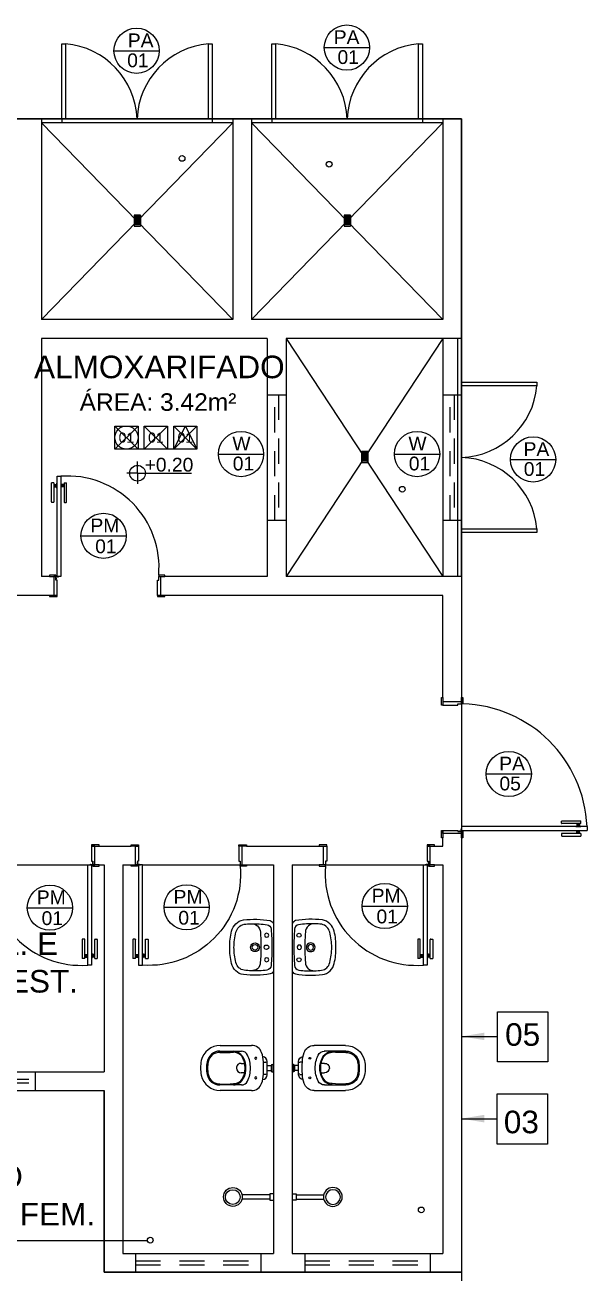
# Model space of a CAD drawing. Header units: millimetres. Extents: x 2125 to 3408, y 1171 to 1686.
# Drawn here: x 2937.57 to 2942.05, y 1525.82 to 1535.78 of the extents above; entities that cross this region are included whole.
import ezdxf
from ezdxf.enums import TextEntityAlignment as Align

# ---------------------------------------------------------------- set-up
doc = ezdxf.new("R2010")
doc.units = ezdxf.units.MM
doc.linetypes.add('CONTORNO_QUADRO_T', pattern=[0.35, 0.2, -0.15])
for name, color, linetype in [('at_Entity', 7, 'Continuous'), ('cotas', 7, 'Continuous'), ('ESQUADRIA', 3, 'Continuous'), ('ESQUADRIAS', 7, 'Continuous'), ('Esquadrias portas', 7, 'Continuous'), ('Esquadrias_Portas', 2, 'Continuous'), ('JANELA2', 1, 'Continuous'), ('LAYOUT', 7, 'Continuous'), ('Layout_Equipamentos', 7, 'Continuous'), ('PAREDE', 4, 'Continuous'), ('soleira piso', 7, 'Continuous'), ('TEXTO01', 7, 'Continuous'), ('TEXTO02', 3, 'Continuous'), ('TEXTO03', 2, 'Continuous'), ('TEXTO_ESP_FORRO', 62, 'Continuous'), ('TEXTO_ESP_PAREDES', 10, 'Continuous'), ('TEXTO_ESP_PISO', 150, 'Continuous'), ('VIDRO', 7, 'Continuous')]:
    doc.layers.add(name, color=color, linetype=linetype)
doc.styles.add('ARIAL', font='sanss___.ttf')
doc.styles.get("Standard").update_dxf_attribs({"font": 'arial.ttf'})
doc.styles.add('TEXTO1', font='swissko.ttf', dxfattribs={"width": 0.6, "height": 0.1})

# ---------------------------------------------------------------- blocks, each defined once
blk = doc.blocks.new('P80_02')
at = {"layer": 'ESQUADRIAS', "color": 3, "linetype": 'Continuous'}
for p, q in [((-0.02, 0.6698), (-0.02, 0.8215)), ((0, 0.8215), (0, 0.6698)), ((0.023, 0.78), (0.023, 0.82)), ((0.057, 0.78), (0.057, 0.82)), ((0.08, 0.8215), (0.08, 0.6698)), ((0.1, 0.6698), (0.1, 0.8215)), ((-0.0035, 0.6668), (-0.0175, 0.6668)), ((0.0835, 0.6668), (0.0975, 0.6668))]:
    blk.add_line(p, q, dxfattribs=at)
at = {"layer": 'ESQUADRIAS', "color": 3}
for p, q in [((0, 0.8215), (-0.02, 0.8215)), ((0, 0.81), (0.023, 0.81)), ((0, 0.8), (0.023, 0.8)), ((0.023, 0.82), (0.025, 0.82)), ((0.057, 0.82), (0.055, 0.82)), ((0.08, 0.81), (0.057, 0.81)), ((0.08, 0.8), (0.057, 0.8)), ((0.08, 0.8215), (0.1, 0.8215)), ((0, 0.79), (0.023, 0.79)), ((0.023, 0.78), (0.025, 0.78)), ((0.057, 0.78), (0.055, 0.78)), ((0.08, 0.79), (0.057, 0.79))]:
    blk.add_line(p, q, dxfattribs=at)
at = {"layer": 'ESQUADRIAS', "color": 2}
for p, q in [((0.025, 0.075), (0.025, 0.875)), ((0.025, 0.875), (0.055, 0.875)), ((0.055, 0.875), (0.055, 0.075)), ((0.055, 0.075), (0.025, 0.075))]:
    blk.add_line(p, q, dxfattribs=at)
at = {"layer": 'ESQUADRIAS'}
for p, q in [((0.0165, 0.0585), (0.0165, 0.0615)), ((0.0315, 0.0735), (0.0285, 0.0735))]:
    blk.add_line(p, q, dxfattribs=at)
at = {"layer": 'ESQUADRIAS', "color": 3}
for points in [[(0.015, 0.085), (-0.035, 0.085), (-0.035, 0.075), (0.015, 0.075)], [(0.885, 0.085), (0.835, 0.085), (0.835, 0.075), (0.885, 0.075)], [(0.025, -0.075), (0, -0.075), (-0.035, -0.075), (-0.035, -0.085), (0.025, -0.085)], [(0.885, -0.075), (0.825, -0.075), (0.825, -0.085), (0.885, -0.085)]]:
    blk.add_lwpolyline(points, close=True, dxfattribs=at)
at = {"layer": 'ESQUADRIAS', "color": 2}
for points in [[(0.025, 0.045), (0.015, 0.045), (0.015, 0.075), (0, 0.075), (0, -0.075), (0.025, -0.075)], [(0.825, 0.045), (0.835, 0.045), (0.835, 0.075), (0.85, 0.075), (0.85, -0.075), (0.825, -0.075)]]:
    blk.add_lwpolyline(points, close=True, dxfattribs=at)
at = {"layer": 'ESQUADRIAS', "color": 1}
for points in [[(0.016, 0.0705, -0.236068), (0.015, 0.0725), (0.015, 0.07), (0.015, 0.05), (0.016, 0.05)], [(0.0195, 0.074, 0.236068), (0.0175, 0.075), (0.02, 0.075), (0.04, 0.075), (0.04, 0.074)]]:
    blk.add_lwpolyline(points, format="xyb", close=True, dxfattribs=at)
at = {"layer": 'ESQUADRIAS'}
for points in [[(0.0173, 0.0625), (0.0165, 0.0615), (0.016, 0.0615)], [(0.0173, 0.0575), (0.0165, 0.0585), (0.016, 0.0585)], [(0.0173, 0.0596), (0.0175, 0.0596), (0.0175, 0.0575), (0.0173, 0.0575), (0.0173, 0.0625), (0.0175, 0.0625), (0.0175, 0.0604), (0.0173, 0.0604)], [(0.0275, 0.0727), (0.0285, 0.0735), (0.0285, 0.074)], [(0.0304, 0.0727), (0.0304, 0.0725), (0.0325, 0.0725), (0.0325, 0.0727), (0.0275, 0.0727), (0.0275, 0.0725), (0.0296, 0.0725), (0.0296, 0.0727)], [(0.0325, 0.0727), (0.0315, 0.0735), (0.0315, 0.074)]]:
    blk.add_lwpolyline(points, dxfattribs=at)
at = {"layer": 'ESQUADRIAS', "color": 1}
blk.add_circle((0.0175, 0.0725), 0.0025, dxfattribs=at)
at = {"layer": 'ESQUADRIAS'}
blk.add_arc((0.1085, 0.1477), 0.7292, 355.06362, 94.20651, dxfattribs=at)
at = {"layer": 'ESQUADRIAS', "color": 3, "linetype": 'Continuous'}
for centre, start, end in [((-0.017, 0.6698), 180, 260.53768), ((-0.003, 0.6698), 260.53768, 360), ((0.083, 0.6698), 180, 279.46232), ((0.097, 0.6698), 279.46232, 0)]:
    blk.add_arc(centre, 0.003, start, end, dxfattribs=at)
blk = doc.blocks.new('new block2')
at = {"layer": 'ESQUADRIAS', "color": 3, "linetype": 'Continuous'}
for p, q in [((-0.135, 0.9598), (-0.135, 1.1115)), ((-0.115, 1.1115), (-0.115, 0.9598)), ((-0.092, 1.07), (-0.092, 1.11)), ((-0.058, 1.07), (-0.058, 1.11)), ((-0.035, 1.1115), (-0.035, 0.9598)), ((-0.015, 0.9598), (-0.015, 1.1115)), ((-0.1185, 0.9568), (-0.1325, 0.9568)), ((-0.0315, 0.9568), (-0.0175, 0.9568))]:
    blk.add_line(p, q, dxfattribs=at)
at = {"layer": 'ESQUADRIAS', "color": 3}
for p, q in [((-0.115, 1.1115), (-0.135, 1.1115)), ((-0.115, 1.1), (-0.092, 1.1)), ((-0.092, 1.11), (-0.09, 1.11)), ((-0.058, 1.11), (-0.06, 1.11)), ((-0.035, 1.1), (-0.058, 1.1)), ((-0.035, 1.1115), (-0.015, 1.1115)), ((-0.115, 1.09), (-0.092, 1.09)), ((-0.115, 1.08), (-0.092, 1.08)), ((-0.092, 1.07), (-0.09, 1.07)), ((-0.058, 1.07), (-0.06, 1.07)), ((-0.035, 1.09), (-0.058, 1.09)), ((-0.035, 1.08), (-0.058, 1.08))]:
    blk.add_line(p, q, dxfattribs=at)
at = {"layer": 'ESQUADRIAS', "color": 2}
for p, q in [((-0.09, 1.16), (-0.09, 0.16)), ((-0.09, 1.16), (-0.06, 1.16)), ((-0.06, 0.16), (-0.06, 1.16)), ((-0.09, 0.16), (-0.06, 0.16))]:
    blk.add_line(p, q, dxfattribs=at)
at = {"layer": 'ESQUADRIAS'}
for p, q in [((-0.0665, 0.1585), (-0.0635, 0.1585)), ((-0.0515, 0.1435), (-0.0515, 0.1465))]:
    blk.add_line(p, q, dxfattribs=at)
at = {"layer": 'ESQUADRIAS', "color": 3}
for points in [[(-1.12, 0.17), (-1.07, 0.17), (-1.07, 0.16), (-1.12, 0.16)], [(-0.05, 0.17), (0, 0.17), (0, 0.16), (-0.05, 0.16)], [(-1.12, 0.01), (-1.06, 0.01), (-1.06, 0), (-1.12, 0)], [(-0.06, 0.01), (-0.035, 0.01), (0, 0.01), (0, 0), (-0.06, 0)]]:
    blk.add_lwpolyline(points, close=True, dxfattribs=at)
at = {"layer": 'ESQUADRIAS', "color": 2}
for points in [[(-1.06, 0.13), (-1.07, 0.13), (-1.07, 0.16), (-1.085, 0.16), (-1.085, 0.01), (-1.06, 0.01)], [(-0.06, 0.13), (-0.05, 0.13), (-0.05, 0.16), (-0.035, 0.16), (-0.035, 0.01), (-0.06, 0.01)]]:
    blk.add_lwpolyline(points, close=True, dxfattribs=at)
at = {"layer": 'ESQUADRIAS', "color": 1}
for points in [[(-0.0545, 0.159, -0.236068), (-0.0525, 0.16), (-0.055, 0.16), (-0.075, 0.16), (-0.075, 0.159)], [(-0.051, 0.1555, 0.236068), (-0.05, 0.1575), (-0.05, 0.155), (-0.05, 0.135), (-0.051, 0.135)]]:
    blk.add_lwpolyline(points, format="xyb", close=True, dxfattribs=at)
at = {"layer": 'ESQUADRIAS'}
for points in [[(-0.0675, 0.1577), (-0.0665, 0.1585), (-0.0665, 0.159)], [(-0.0654, 0.1577), (-0.0654, 0.1575), (-0.0675, 0.1575), (-0.0675, 0.1577), (-0.0625, 0.1577), (-0.0625, 0.1575), (-0.0646, 0.1575), (-0.0646, 0.1577)], [(-0.0625, 0.1577), (-0.0635, 0.1585), (-0.0635, 0.159)], [(-0.0523, 0.1446), (-0.0525, 0.1446), (-0.0525, 0.1425), (-0.0523, 0.1425), (-0.0523, 0.1475), (-0.0525, 0.1475), (-0.0525, 0.1454), (-0.0523, 0.1454)], [(-0.0523, 0.1475), (-0.0515, 0.1465), (-0.051, 0.1465)], [(-0.0523, 0.1425), (-0.0515, 0.1435), (-0.051, 0.1435)]]:
    blk.add_lwpolyline(points, dxfattribs=at)
at = {"layer": 'ESQUADRIAS', "color": 1}
blk.add_circle((-0.0525, 0.1575), 0.0025, dxfattribs=at)
at = {"layer": 'ESQUADRIAS', "color": 3, "linetype": 'Continuous'}
for centre, start, end in [((-0.132, 0.9598), 180, 260.53768), ((-0.118, 0.9598), 260.53768, 360), ((-0.032, 0.9598), 180, 279.46232), ((-0.018, 0.9598), 279.46232, 0)]:
    blk.add_arc(centre, 0.003, start, end, dxfattribs=at)
at = {"layer": 'Esquadrias portas'}
blk.add_arc((-0.0469, 0.1373), 1.0236, 92.41211, 178.17437, dxfattribs=at)
blk = doc.blocks.new('new block9')
at = {"layer": 'Layout_Equipamentos'}
for p, q in [((-0.0255, 0.3243), (-0.0255, 0.2943)), ((0.0245, 0.2943), (0.0245, 0.3243)), ((-0.0255, 0.2943), (0.0245, 0.2943)), ((-0.0165, 0.2943), (-0.0165, 0.0743)), ((0.0155, 0.2943), (0.0155, 0.0743))]:
    blk.add_line(p, q, dxfattribs=at)
for centre, radius in [((-0.0008, 0.001), 0.075), ((0, 0), 0.059)]:
    blk.add_circle(centre, radius, dxfattribs=at)
blk = doc.blocks.new('new block13')
at = {"layer": 'at_Entity', "color": 0}
for p, q in [((-0.0317, 0), (0.0317, 0)), ((0.0529, -0.0508), (-0.0529, -0.0508)), ((-0.0487, -0.0804), (-0.0487, -0.0603)), ((-0.0307, -0.0063), (0.0286, -0.0063)), ((-0.0212, -0.0508), (-0.0212, -0.019)), ((-0.0212, -0.019), (0.019, -0.019)), ((0.019, -0.0508), (0.019, -0.019)), ((0.0487, -0.0603), (0.0487, -0.0806)), ((-0.182, -0.4243), (-0.182, -0.1746)), ((0.1778, -0.1746), (0.1778, -0.4243)), ((-0.0386, -0.2575), (-0.0386, -0.23)), ((0.0376, -0.2302), (0.0376, -0.2575))]:
    blk.add_line(p, q, dxfattribs=at)
for centre, radius, start, end in [((-0.0972, -0.1743), 0.0848, 109.07892, 180.19973), ((-0.0434, -0.329), 0.2486, 92.04895, 109.14504), ((-0.054, -0.0898), 0.0391, 88.4183, 173.44927), ((-0.0024, -1.4753), 1.3956, 87.9511, 92.0489), ((-0.0391, -0.0603), 0.00952, 90, 180), ((-0.0212, -0.0095), 0.00952, 180, 270), ((0.019, -0.0095), 0.00952, 270, 0), ((0.0391, -0.0603), 0.00952, 360, 90), ((0.0393, -0.3283), 0.2479, 70.84273, 88.10915), ((0.052, -0.0896), 0.0388, 5.57545, 88.62977), ((0.093, -0.1743), 0.0848, 359.80026, 70.92109), ((-0.0011, -0.4276), 0.2444, 90, 114.96061), ((-0.0794, -0.1407), 0.00741, 90, 180), ((-0.0794, -0.1407), 0.00741, 180, 270), ((-0.0794, -0.1407), 0.00741, 360, 90), ((-0.0794, -0.1407), 0.00741, 270, 0), ((-0.001, -0.4276), 0.2444, 65.03909, 90.00031), ((0.0772, -0.1407), 0.00741, 90, 180), ((0.0772, -0.1407), 0.00741, 180, 270), ((0.0772, -0.1407), 0.00741, 360, 90), ((0.0772, -0.1407), 0.00741, 270, 0), ((-8.9781, -0.2835), 8.8426, 359.07167, 0.18792), ((-0.0408, -0.3242), 0.0949, 113.57268, 176.73291), ((-0.0815, -0.255), 0.054, 114.96096, 180.90637), ((-0.0434, -0.3185), 0.0836, 110.86304, 180.23624), ((-0.0048, -0.3879), 0.1679, 88.71824, 116.14042), ((-0.0115, -0.383), 0.1554, 100.31332, 113.389), ((-0.0011, -0.4264), 0.2, 90, 101.01713), ((-0.003, -0.2599), 0.0357, 176.04448, 272.34457), ((-0.0016, -0.2564), 0.0391, 270.00275, 0), ((0.0027, -0.3879), 0.1679, 63.86138, 91.27996), ((-0.0011, -0.4264), 0.1999, 78.98071, 90.00216), ((0.021, -0.3344), 0.1055, 63.00165, 81.19506), ((0.0391, -0.3185), 0.0836, 359.76378, 69.13694), ((0.0398, -0.3228), 0.0932, 2.44256, 66.73357), ((0.0794, -0.255), 0.054, 359.09364, 65.03903), ((9.2796, -0.3417), 9.1467, 179.46215, 180.53334), ((-5.7851, -0.3984), 5.6587, 359.71033, 0.80566), ((-0.525, -0.3855), 0.6512, 356.35133, 5.87799), ((-0.0265, -0.4243), 0.1555, 180.0055, 257.29432), ((-0.0313, -0.426), 0.1054, 180.42333, 258.8896), ((-0.0333, -0.4294), 0.0932, 178.50021, 259.65589), ((0.0307, -0.4285), 0.0942, 280.56886, 0.92835), ((0.0307, -0.4285), 0.1026, 280.56885, 0.92836), ((0.0222, -0.4243), 0.1555, 282.71283, 359.99834), ((-0.0021, -0.2899), 0.292, 258.43496, 281.56825), ((-0.001, -0.2579), 0.2762, 259.43664, 269.99959), ((-0.0014, -0.2601), 0.2655, 259.43664, 270.00277), ((-0.0021, -0.2455), 0.2801, 270.13603, 280.28493), ((-0.0011, -0.2581), 0.2759, 270, 280.57699)]:
    blk.add_arc(centre, radius, start, end, dxfattribs=at)
at = {"layer": 'Layout_Equipamentos'}
for p, q in [((-0.0307, -0.0095), (-0.0307, 0)), ((0.0286, -0.0095), (0.0286, 0))]:
    blk.add_line(p, q, dxfattribs=at)
blk = doc.blocks.new('new block12')
at = {"layer": 'at_Entity', "color": 0}
for p, q in [((-0.1904, 0), (0, 0)), ((-0.1143, 0.055), (-0.1079, 0.0656)), ((-0.1079, 0.0423), (-0.1143, 0.055)), ((-0.1079, 0.0656), (-0.0973, 0.0719)), ((-0.0973, 0.036), (-0.1079, 0.0423)), ((-0.0973, 0.0719), (-0.0846, 0.0656)), ((-0.0846, 0.0423), (-0.0973, 0.036)), ((-0.0846, 0.0656), (-0.0804, 0.055)), ((-0.0804, 0.055), (-0.0846, 0.0423)), ((-0.0635, 0), (0.1248, 0)), ((0, 0), (0.1926, 0)), ((0.0825, 0.055), (0.0868, 0.0656)), ((0.0868, 0.0423), (0.0825, 0.055)), ((0.0868, 0.0656), (0.0995, 0.0719)), ((0.0995, 0.036), (0.0868, 0.0423)), ((0.0995, 0.0719), (0.11, 0.0656)), ((0.11, 0.0423), (0.0995, 0.036)), ((0.11, 0.0656), (0.1164, 0.055)), ((0.1164, 0.055), (0.11, 0.0423))]:
    blk.add_line(p, q, dxfattribs=at)
for centre, radius, start, end in [((-0.1037, 0.2192), 0.1175, 102.51398, 169.94425), ((-0.1021, 0.2163), 0.0847, 102.94607, 167.28087), ((-0.0119, -0.1249), 0.4735, 88.69805, 104.42194), ((0.0138, -0.2613), 0.5766, 91.35244, 103.5038), ((0.0099, -0.1255), 0.4741, 75.63679, 91.34148), ((-0.0133, -0.2572), 0.5725, 76.4579, 88.69664), ((0.1052, 0.222), 0.0784, 8.41938, 78.38368), ((0.1075, 0.2249), 0.1107, 7.71962, 79.59246), ((0.5296, 0.1532), 0.7539, 173.41338, 189.69292), ((0.1228, 0.188), 0.311, 171.32208, 181.82646), ((-0.1329, 0.1882), 0.3189, 357.99462, 8.16964), ((-0.5309, 0.1535), 0.7531, 350.27914, 6.57653), ((0.4249, 0.1494), 0.6136, 177.32306, 189.24154), ((-0.1166, 0.1739), 0.0716, 176.60246, 219.59969), ((-0.1209, 0.1714), 0.0667, 220.34381, 269.44866), ((0.0021, 1.5743), 1.4748, 265.18956, 269.93912), ((-0.0011, 0.1471), 0.0349, 150.00315, 209.99685), ((-0.0011, 0.1471), 0.0349, 90, 149.99293), ((-0.0011, 0.1471), 0.0349, 209.99676, 269.99928), ((-0.0011, 0.1471), 0.0222, 90, 180), ((-0.0011, 0.1471), 0.0222, 180, 270), ((-0.0011, 0.1471), 0.0349, 29.99676, 89.99928), ((-0.0011, 0.1471), 0.0222, 360, 90), ((-0.0011, 0.1471), 0.0222, 270.00968, 360), ((-0.0011, 0.1471), 0.0349, 270, 329.99293), ((-0.001, 1.4521), 1.3526, 270.02076, 275.09507), ((-0.0011, 0.1471), 0.0349, 330.00315, 29.99685), ((0.1226, 0.1679), 0.0631, 266.77318, 320.7547), ((0.1078, 0.1732), 0.0781, 324.65246, 2.83944), ((-0.2623, 0.1317), 0.4504, 349.78202, 5.79718), ((-0.1647, 0.0446), 0.0522, 200.54167, 238.93005), ((-0.1427, 0.0567), 0.0385, 188.75581, 265.61268), ((-0.0074, 1.7284), 1.7156, 265.3753, 270.21026), ((-0.0011, 0.0561), 0.018, 150.01278, 209.98722), ((-0.0011, 0.0561), 0.018, 90, 150.03984), ((-0.0011, 0.0561), 0.018, 210.01908, 270.03665), ((-0.001, 0.0561), 0.018, 30.01908, 90.03665), ((-0.0011, 0.0561), 0.018, 270, 330.03984), ((-0.0011, 1.8918), 1.879, 270, 274.41438), ((-0.0011, 0.0561), 0.018, 330.01278, 29.98722), ((0.1414, 0.0585), 0.0402, 273.11398, 350.39284), ((0.1736, 0.034), 0.0386, 297.86727, 348.56925)]:
    blk.add_arc(centre, radius, start, end, dxfattribs=at)
blk = doc.blocks.new('new block20')
at = {"layer": 'at_Entity', "color": 0}
for p, q in [((0.0265, 0.0476), (-0.0243, 0.0476)), ((-0.0243, 0.0476), (-0.0243, -0.0391)), ((0.0265, 0.0391), (-0.0243, 0.0391)), ((0.0265, 0.0307), (-0.0243, 0.0307)), ((0.0265, 0.0201), (-0.0243, 0.0201)), ((0.0265, 0.0095), (-0.0243, 0.0095)), ((0.0265, 0.0011), (-0.0243, 0.0011)), ((0.0265, 0.0476), (0.0265, -0.0391)), ((0.0265, -0.0095), (-0.0243, -0.0095)), ((0.0265, -0.0201), (-0.0243, -0.0201)), ((0.0265, -0.0307), (-0.0243, -0.0307)), ((-0.0243, -0.0391), (0.0265, -0.0391))]:
    blk.add_line(p, q, dxfattribs=at)
blk = doc.blocks.new('Esp_Pis_Par_For_Esc100')
at = {"layer": 'DEFPOINTS'}
for p, q in [((0, 0.37), (0.37, 0)), ((0.37, 0.37), (0, 0)), ((0.47, 0.37), (0.84, 0)), ((0.84, 0.37), (0.47, 0)), ((0.94, 0.37), (1.31, 0)), ((1.31, 0.37), (0.94, 0)), ((0.47, 0), (0.37, 0)), ((0.94, 0), (0.84, 0))]:
    blk.add_line(p, q, dxfattribs=at)
for points in [[(0.37, 0.37), (0.37, 0), (0, 0), (0, 0.37)], [(1.31, 0.37), (1.31, 0), (0.94, 0), (0.94, 0.37)]]:
    blk.add_lwpolyline(points, close=True, dxfattribs=at)
at = {"layer": 'TEXTO_ESP_FORRO'}
blk.add_lwpolyline([(0.94, 0), (1.125, 0.37), (1.31, 0)], close=True, dxfattribs=at)
at = {"layer": 'TEXTO_ESP_PAREDES'}
blk.add_lwpolyline([(0.84, 0.37), (0.84, 0), (0.47, 0), (0.47, 0.37)], close=True, dxfattribs=at)
at = {"layer": 'TEXTO_ESP_PISO'}
blk.add_circle((0.185, 0.185), 0.185, dxfattribs=at)
at = {"layer": 'TEXTO_ESP_FORRO', "color": 3, "linetype": 'ByBlock', "style": 'ARIAL', "text_generation_flag": 6}
blk.add_attdef('FOR', text='', height=0.16, rotation=180, dxfattribs=at).set_placement((1.125, 0.185), align=Align.MIDDLE_CENTER)
at = {"layer": 'TEXTO_ESP_PAREDES', "color": 3, "linetype": 'ByBlock', "ltscale": 0.0001, "style": 'ARIAL', "text_generation_flag": 6}
blk.add_attdef('PAR', text='', height=0.16, rotation=180, dxfattribs=at).set_placement((0.655, 0.185), align=Align.MIDDLE_CENTER)
at = {"layer": 'TEXTO_ESP_PISO', "color": 3, "linetype": 'ByBlock', "style": 'ARIAL', "text_generation_flag": 6}
blk.add_attdef('PIS', text='', height=0.16, rotation=180, dxfattribs=at).set_placement((0.185, 0.185), align=Align.MIDDLE_CENTER)
blk = doc.blocks.new('new block4')
at = {"layer": 'TEXTO01'}
h = blk.add_hatch(dxfattribs=at)
h.set_pattern_fill('ANGLE', color=256)
h.set_pattern_definition([(0, (-2260.456, -913.906), (0, 6.985), [5.08, -1.905]), (90, (-2260.456, -913.906), (-6.985, 4e-16), [5.08, -1.905])])
h.paths.add_polyline_path([(0, 0), (0, -0.0624, 0.414214), (0.0624, 0)])
h.paths.add_polyline_path([(0, 0), (0, 0.0624, 0.414214), (-0.0624, 0)])
for q in [(-0.0862, 0), (0, 0.093), (0.4292, 0), (0, -0.0852)]:
    blk.add_line((0, 0), q, dxfattribs=at)
blk.add_circle((0, 0), 0.0624, dxfattribs=at)

msp = doc.modelspace()

# ---------------------------------------------------------------- hatches: boundary and pattern name
at = {"layer": 'TEXTO01'}
h = msp.add_hatch(dxfattribs=at)
h.set_pattern_fill('ANGLE', color=256)
h.set_pattern_definition([(0, (653.6604, 652.111), (0, 6.985), [5.08, -1.905]), (90, (653.6604, 652.111), (-6.985, 4e-16), [5.08, -1.905])])
h.paths.add_polyline_path([(2938.8407, 1534.7167, 1), (2938.795, 1534.7167, 1)])
h = msp.add_hatch(dxfattribs=at)
h.set_pattern_fill('ANGLE', color=256)
h.set_pattern_definition([(0, (654.833, 652.065), (0, 6.985), [5.08, -1.905]), (90, (654.833, 652.065), (-6.985, 4e-16), [5.08, -1.905])])
h.paths.add_polyline_path([(2940.0135, 1534.6702, 1), (2939.9679, 1534.6702, 1)])
h = msp.add_hatch(dxfattribs=at)
h.set_pattern_fill('ANGLE', color=256)
h.set_pattern_definition([(0, (655.416, 649.4716), (0, 6.985), [5.08, -1.905]), (90, (655.416, 649.4716), (-6.985, 4e-16), [5.08, -1.905])])
h.paths.add_polyline_path([(2940.5964, 1532.0771, 1), (2940.5508, 1532.0771, 1)])
h = msp.add_hatch(dxfattribs=at)
h.set_pattern_fill('ANGLE', color=256)
h.set_pattern_definition([(0, (655.568, 643.723), (0, 6.985), [5.08, -1.905]), (90, (655.568, 643.723), (-6.985, 4e-16), [5.08, -1.905])])
h.paths.add_polyline_path([(2940.748, 1526.3287, 1), (2940.7024, 1526.3287, 1)])
h = msp.add_hatch(dxfattribs=at)
h.set_pattern_fill('ANGLE', color=256)
h.set_pattern_definition([(0, (653.407, 643.4815), (0, 6.985), [5.08, -1.905]), (90, (653.407, 643.4815), (-6.985, 4e-16), [5.08, -1.905])])
h.paths.add_polyline_path([(2938.587, 1526.087, 1), (2938.5414, 1526.087, 1)])

# ---------------------------------------------------------------- linework, layer by layer
for p, q in [((2941.3331, 1527.7094), (2941.0512, 1527.7094)), ((2941.3309, 1527.0533), (2941.049, 1527.0533))]:
    msp.add_line(p, q)
for points in [[(2909.9467, 1523.431), (2907.7936, 1523.431), (2907.7936, 1535.031), (2941.0467, 1535.031), (2941.0467, 1525.831), (2938.1967, 1525.831), (2938.1967, 1527.281)], [(2909.9467, 1523.431), (2907.7936, 1523.431), (2907.7936, 1535.031), (2941.0467, 1535.031), (2941.0467, 1519.631), (2920.0967, 1519.631), (2920.0967, 1525.431), (2909.9467, 1525.431), (2909.9467, 1523.431)]]:
    msp.add_lwpolyline(points)
for points in [[(2941.3331, 1527.5094), (2941.3331, 1527.9094), (2941.7331, 1527.9094), (2941.7331, 1527.5094)], [(2941.3309, 1526.8533), (2941.3309, 1527.2533), (2941.7309, 1527.2533), (2941.7309, 1526.8533)]]:
    msp.add_lwpolyline(points, close=True)
at = {"layer": 'ESQUADRIA', "linetype": 'CONTORNO_QUADRO_T'}
for p, q in [((2939.5567, 1531.831), (2939.5567, 1532.831)), ((2939.5867, 1532.831), (2939.5867, 1531.831)), ((2940.9567, 1531.831), (2940.9567, 1532.831)), ((2940.9867, 1532.831), (2940.9867, 1531.831)), ((2935.6467, 1527.371), (2937.6467, 1527.371)), ((2935.6467, 1527.341), (2937.6467, 1527.341)), ((2938.4467, 1525.921), (2939.4467, 1525.921)), ((2938.4467, 1525.891), (2939.4467, 1525.891)), ((2939.7967, 1525.921), (2940.7967, 1525.921)), ((2939.7967, 1525.891), (2940.7967, 1525.891))]:
    msp.add_line(p, q, dxfattribs=at)
at = {"layer": 'Esquadrias portas'}
for centre, start, end in [((2937.8346, 1535.0083), 2.07786, 84.98454), ((2939.0839, 1535.0083), 95.01546, 177.92214), ((2939.5096, 1535.0083), 2.07786, 84.98454), ((2940.7589, 1535.0083), 95.01546, 177.92214), ((2941.0241, 1532.9556), 272.07786, 354.98454), ((2941.0241, 1531.7063), 5.01546, 87.92214)]:
    msp.add_arc(centre, 0.6251, start, end, dxfattribs=at)
at = {"layer": 'Esquadrias_Portas'}
for p, q in [((2937.8592, 1535.031), (2937.8592, 1535.001)), ((2939.0592, 1535.031), (2939.0592, 1535.001)), ((2939.5342, 1535.031), (2939.5342, 1535.001)), ((2940.7342, 1535.031), (2940.7342, 1535.001))]:
    msp.add_line(p, q, dxfattribs=at)
for points in [[(2937.8592, 1535.031), (2937.8592, 1535.631), (2937.8892, 1535.631), (2937.8892, 1535.031), (2937.8592, 1535.031)], [(2939.0292, 1535.031), (2939.0292, 1535.631), (2939.0592, 1535.631), (2939.0592, 1535.031), (2939.0292, 1535.031)], [(2939.5342, 1535.031), (2939.5342, 1535.631), (2939.5642, 1535.631), (2939.5642, 1535.031), (2939.5342, 1535.031)], [(2940.7042, 1535.031), (2940.7042, 1535.631), (2940.7342, 1535.631), (2940.7342, 1535.031), (2940.7042, 1535.031)], [(2941.0467, 1532.931), (2941.6467, 1532.931), (2941.6467, 1532.901), (2941.0467, 1532.901), (2941.0467, 1532.931)], [(2941.0467, 1531.761), (2941.6467, 1531.761), (2941.6467, 1531.731), (2941.0467, 1531.731), (2941.0467, 1531.761)]]:
    msp.add_lwpolyline(points, dxfattribs=at)
at = {"layer": 'JANELA2'}
for p, q in [((2939.4967, 1532.831), (2939.6467, 1532.831)), ((2940.8967, 1532.831), (2941.0467, 1532.831)), ((2939.4967, 1531.831), (2939.6467, 1531.831)), ((2940.8967, 1531.831), (2941.0467, 1531.831)), ((2937.6467, 1527.431), (2937.6467, 1527.281)), ((2938.4467, 1525.981), (2938.4467, 1525.831)), ((2939.4467, 1525.981), (2939.4467, 1525.831)), ((2939.7967, 1525.981), (2939.7967, 1525.831)), ((2940.7967, 1525.981), (2940.7967, 1525.831))]:
    msp.add_line(p, q, dxfattribs=at)
at = {"layer": 'LAYOUT'}
for points in [[(2941.229, 1527.6826), (2941.049, 1527.7126), (2941.229, 1527.7426)], [(2941.2267, 1527.0266), (2941.0467, 1527.0566), (2941.2267, 1527.0866)]]:
    msp.add_solid(points, dxfattribs=at)
at = {"layer": 'Layout_Equipamentos'}
for p, q in [((2937.6967, 1535.001), (2939.2217, 1533.431)), ((2937.6967, 1533.431), (2939.2217, 1535.001)), ((2939.3717, 1533.431), (2940.8967, 1535.001)), ((2940.8967, 1533.431), (2939.3717, 1535.001)), ((2939.6467, 1533.281), (2940.8967, 1531.381)), ((2940.8967, 1533.281), (2939.6467, 1531.381)), ((2939.5467, 1526.881), (2939.5467, 1525.981))]:
    msp.add_line(p, q, dxfattribs=at)
at = {"layer": 'PAREDE', "linetype": 'Continuous'}
for p, q in [((2937.6967, 1535.031), (2907.6467, 1535.031)), ((2937.6967, 1535.031), (2937.6967, 1533.431)), ((2939.3717, 1535.031), (2939.2217, 1535.031)), ((2939.2217, 1535.031), (2939.2217, 1533.431)), ((2939.3717, 1535.031), (2939.3717, 1533.431)), ((2941.0467, 1535.031), (2940.8967, 1535.031)), ((2940.8967, 1535.031), (2940.8967, 1533.431)), ((2939.2217, 1533.431), (2937.6967, 1533.431)), ((2940.8967, 1533.431), (2939.3717, 1533.431)), ((2939.4967, 1533.281), (2937.6967, 1533.281)), ((2937.6967, 1533.281), (2937.6967, 1531.381)), ((2939.4967, 1533.281), (2939.4967, 1531.381)), ((2941.0467, 1533.281), (2939.6467, 1533.281)), ((2939.6467, 1533.281), (2939.6467, 1531.381)), ((2940.8967, 1533.281), (2940.8967, 1531.381)), ((2937.7617, 1531.381), (2937.6967, 1531.381)), ((2939.4967, 1531.381), (2938.6817, 1531.381)), ((2941.0467, 1531.381), (2939.6467, 1531.381)), ((2941.0467, 1531.381), (2941.0467, 1530.416)), ((2937.7617, 1531.231), (2936.8317, 1531.231)), ((2940.8967, 1531.231), (2938.6817, 1531.231)), ((2940.8967, 1530.416), (2940.8967, 1531.231)), ((2940.8967, 1529.231), (2940.8967, 1529.296)), ((2941.0467, 1529.296), (2941.0467, 1525.831)), ((2938.1967, 1529.081), (2938.1967, 1527.431)), ((2938.3467, 1529.081), (2938.3467, 1525.981)), ((2939.5467, 1529.081), (2939.5467, 1525.981)), ((2939.6967, 1529.081), (2939.6967, 1525.981)), ((2940.8967, 1529.081), (2940.8967, 1525.981)), ((2938.1967, 1527.281), (2938.1967, 1525.831))]:
    msp.add_line(p, q, dxfattribs=at)
at = {"layer": 'PAREDE'}
for p, q in [((2941.0467, 1533.281), (2941.0467, 1535.031)), ((2938.1567, 1529.231), (2938.4117, 1529.231)), ((2939.3317, 1529.231), (2939.9117, 1529.231)), ((2940.8317, 1529.231), (2940.8967, 1529.231)), ((2938.1567, 1529.081), (2938.1967, 1529.081)), ((2938.3467, 1529.081), (2938.4117, 1529.081)), ((2939.2817, 1529.081), (2939.2967, 1529.081)), ((2939.3317, 1529.081), (2939.5467, 1529.081)), ((2939.6967, 1529.081), (2939.9117, 1529.081)), ((2940.8317, 1529.081), (2940.8967, 1529.081)), ((2935.0967, 1527.431), (2938.1967, 1527.431)), ((2929.2467, 1527.281), (2938.1967, 1527.281)), ((2938.3467, 1525.981), (2939.5467, 1525.981)), ((2939.6967, 1525.981), (2940.8967, 1525.981)), ((2938.1967, 1525.831), (2941.0467, 1525.831))]:
    msp.add_line(p, q, dxfattribs=at)
at = {"layer": 'soleira piso'}
for p, q in [((2941.0467, 1530.366), (2941.0467, 1529.386)), ((2937.2867, 1529.081), (2938.0667, 1529.081)), ((2938.5017, 1529.081), (2939.2817, 1529.081)), ((2939.9617, 1529.081), (2940.7417, 1529.081))]:
    msp.add_line(p, q, dxfattribs=at)
at = {"layer": 'TEXTO01'}
for p, q in [((2938.2747, 1535.575), (2938.6355, 1535.575)), ((2939.9517, 1535.6005), (2940.3125, 1535.6005)), ((2939.1077, 1532.3579), (2939.4684, 1532.3579)), ((2940.5114, 1532.3579), (2940.8722, 1532.3579)), ((2941.4367, 1532.3148), (2941.7975, 1532.3148)), ((2938.0115, 1531.7057), (2938.3723, 1531.7057)), ((2941.2425, 1529.806), (2941.6033, 1529.806)), ((2937.5842, 1528.7392), (2937.9449, 1528.7392)), ((2938.6742, 1528.7425), (2939.035, 1528.7425)), ((2940.2541, 1528.7527), (2940.6148, 1528.7527)), ((2935.6466, 1526.0848), (2938.5415, 1526.0848))]:
    msp.add_line(p, q, dxfattribs=at)
for centre, radius in [((2938.4551, 1535.575), 0.1804), ((2940.1321, 1535.6005), 0.1804), ((2938.8178, 1534.7167), 0.0228), ((2939.9907, 1534.6702), 0.0228), ((2939.288, 1532.3579), 0.1804), ((2940.6918, 1532.3579), 0.1804), ((2941.6171, 1532.3148), 0.1804), ((2940.5736, 1532.0771), 0.0228), ((2938.1919, 1531.7057), 0.1804), ((2941.4229, 1529.806), 0.1804), ((2940.4344, 1528.7527), 0.1804), ((2937.7645, 1528.7392), 0.1804), ((2938.8546, 1528.7425), 0.1804), ((2940.7252, 1526.3287), 0.0228), ((2938.5642, 1526.087), 0.0228)]:
    msp.add_circle(centre, radius, dxfattribs=at)
at = {"layer": 'VIDRO', "linetype": 'Continuous'}
for p, q in [((2939.2217, 1535.031), (2937.6967, 1535.031)), ((2940.8967, 1535.031), (2939.3717, 1535.031)), ((2939.2217, 1535.001), (2937.6967, 1535.001)), ((2940.8967, 1535.001), (2939.3717, 1535.001)), ((2941.0167, 1531.381), (2941.0167, 1533.281)), ((2941.0467, 1531.381), (2941.0467, 1533.281))]:
    msp.add_line(p, q, dxfattribs=at)

# ---------------------------------------------------------------- block references
at = {"layer": 'ESQUADRIAS'}
msp.add_blockref('P80_02', (2937.7967, 1531.306), dxfattribs=at)
at = {"layer": 'ESQUADRIAS', "rotation": 180}
for p in [(2938.1217, 1529.156), (2940.7967, 1529.156)]:
    msp.add_blockref('P80_02', p, dxfattribs=at)
at = {"layer": 'ESQUADRIAS', "xscale": -1, "rotation": 180}
msp.add_blockref('P80_02', (2938.4467, 1529.156), dxfattribs=at)
at = {"layer": 'Layout_Equipamentos'}
for p in [(2938.4592, 1534.216), (2940.1342, 1534.216), (2940.2717, 1532.331)]:
    msp.add_blockref('new block20', p, dxfattribs=at)
at = {"layer": 'Layout_Equipamentos', "xscale": -1}
for name, p, rotation in [('new block12', (2939.5467, 1528.4226), 90), ('new block13', (2939.6967, 1527.4587), 90.00000000008242), ('new block9', (2940.021, 1526.431), 90)]:
    msp.add_blockref(name, p, dxfattribs=dict(at, rotation=rotation))
at = {"layer": 'Layout_Equipamentos', "rotation": 270}
for name, p in [('new block12', (2939.6967, 1528.4226)), ('new block13', (2939.5467, 1527.4587)), ('new block9', (2939.2224, 1526.431))]:
    msp.add_blockref(name, p, dxfattribs=at)
at = {"layer": 'TEXTO01'}
msp.add_blockref('new block4', (2938.4628, 1532.2053), dxfattribs=at)
at = {"layer": 'TEXTO01', "rotation": 270}
msp.add_blockref('new block2', (2940.8867, 1529.296), dxfattribs=at)
at = {"layer": 'TEXTO02', "xscale": 0.5, "yscale": 0.5, "zscale": 0.5}
msp.add_blockref('Esp_Pis_Par_For_Esc100', (2938.2817, 1532.3967), dxfattribs=at).add_auto_attribs({'PIS': '01', 'PAR': '01', 'FOR': '01'})

# ---------------------------------------------------------------- texts
at = {"layer": 'cotas', "ltscale": 0.0001, "insert": (2938.4508, 1532.3281), "char_height": 0.11, "width": 0.503613, "attachment_point": 1, "style": 'TEXTO1'}
msp.add_mtext('\\pi0.06832;{\\fSansSerif|b0|i0|c2|p2;\\W1;+0.20}', dxfattribs=at)
at = {"layer": 'TEXTO01', "ltscale": 0.0001, "char_height": 0.11, "width": 0.330365, "attachment_point": 1, "style": 'TEXTO1'}
for s, insert in [('{\\fSansSerif|b0|i0|c2|p2;\\W1;PA}', (2938.3854, 1535.7129)), ('{\\fSansSerif|b0|i0|c2|p2;\\W1;PA}', (2940.0273, 1535.7384)), ('{\\fSansSerif|b0|i0|c2|p2;\\W1;01}', (2938.3804, 1535.554)), ('{\\fSansSerif|b0|i0|c2|p2;\\W1;01}', (2940.0574, 1535.5796)), ('{\\fSansSerif|b0|i0|c2|p2;\\W1;W}', (2939.2189, 1532.4974)), ('{\\fSansSerif|b0|i0|c2|p2;\\W1;W}', (2940.6227, 1532.4974)), ('{\\fSansSerif|b0|i0|c2|p2;\\W1;PA}', (2941.5408, 1532.4527)), ('{\\fSansSerif|b0|i0|c2|p2;\\W1;01}', (2939.222, 1532.3376)), ('{\\fSansSerif|b0|i0|c2|p2;\\W1;01}', (2940.6258, 1532.3376)), ('{\\fSansSerif|b0|i0|c2|p2;\\W1;01}', (2941.5424, 1532.2938)), ('{\\fSansSerif|b0|i0|c2|p2;\\W1;PM}', (2938.0871, 1531.8437)), ('{\\fSansSerif|b0|i0|c2|p2;\\W1;01}', (2938.1253, 1531.6773)), ('{\\fSansSerif|b0|i0|c2|p2;\\W1;PA}', (2941.3466, 1529.9439)), ('{\\fSansSerif|b0|i0|c2|p2;\\W1;05}', (2941.3482, 1529.785)), ('{\\fSansSerif|b0|i0|c2|p2;\\W1;PM}', (2937.6598, 1528.8771)), ('{\\fSansSerif|b0|i0|c2|p2;\\W1;PM}', (2938.7499, 1528.8805)), ('{\\fSansSerif|b0|i0|c2|p2;\\W1;PM}', (2940.3297, 1528.8906)), ('{\\fSansSerif|b0|i0|c2|p2;\\W1;01}', (2937.698, 1528.7108)), ('{\\fSansSerif|b0|i0|c2|p2;\\W1;01}', (2938.7881, 1528.7141)), ('{\\fSansSerif|b0|i0|c2|p2;\\W1;01}', (2940.3679, 1528.7243))]:
    msp.add_mtext(s, dxfattribs=dict(at, insert=insert))
at = {"layer": 'TEXTO02', "ltscale": 0.0001, "char_height": 0.18, "attachment_point": 1}
for s, insert in [('05', (2941.3937, 1527.8177)), ('03', (2941.3834, 1527.12))]:
    msp.add_mtext(s, dxfattribs=dict(at, insert=insert))
at = {"layer": 'TEXTO03', "ltscale": 0.0001, "char_height": 0.12, "width": 3.592802, "attachment_point": 1, "style": 'TEXTO1'}
for s, insert in [('\\pi0.82196;{\\fSansSerif|b0|i0|c2|p2;\\H1.5x;\\W1;\\C2;ALMOXARIFADO\\P\\pi1.1854;\\H0.77777x;\\C3;ÁREA: 3.42m²}', (2936.8159, 1533.143)), ('\\pi0.58764;{\\fSansSerif|b0|i0|c2|p2;\\H1.5x;\\W1;\\C2;SALA DE ESTERIL. E\\P\\pi0.44072;GUARDA DE MAT. EST.\\P\\pi1.1854;\\H0.77777x;\\C3;ÁREA: 5.12m²}', (2934.7539, 1528.5425)), ('\\pi1.1658;{\\fSansSerif|b0|i0|c2|p2;\\H1.5x;\\W1;\\C2;BANHEIRO \\P\\pi0.6248;FUNCIONÁRIO FEM.\\P\\pi1.1854;\\H0.77777x;\\C3;ÁREA: 3.72m²}', (2935.0693, 1526.6847))]:
    msp.add_mtext(s, dxfattribs=dict(at, insert=insert))

doc.saveas('drawing.dxf')
